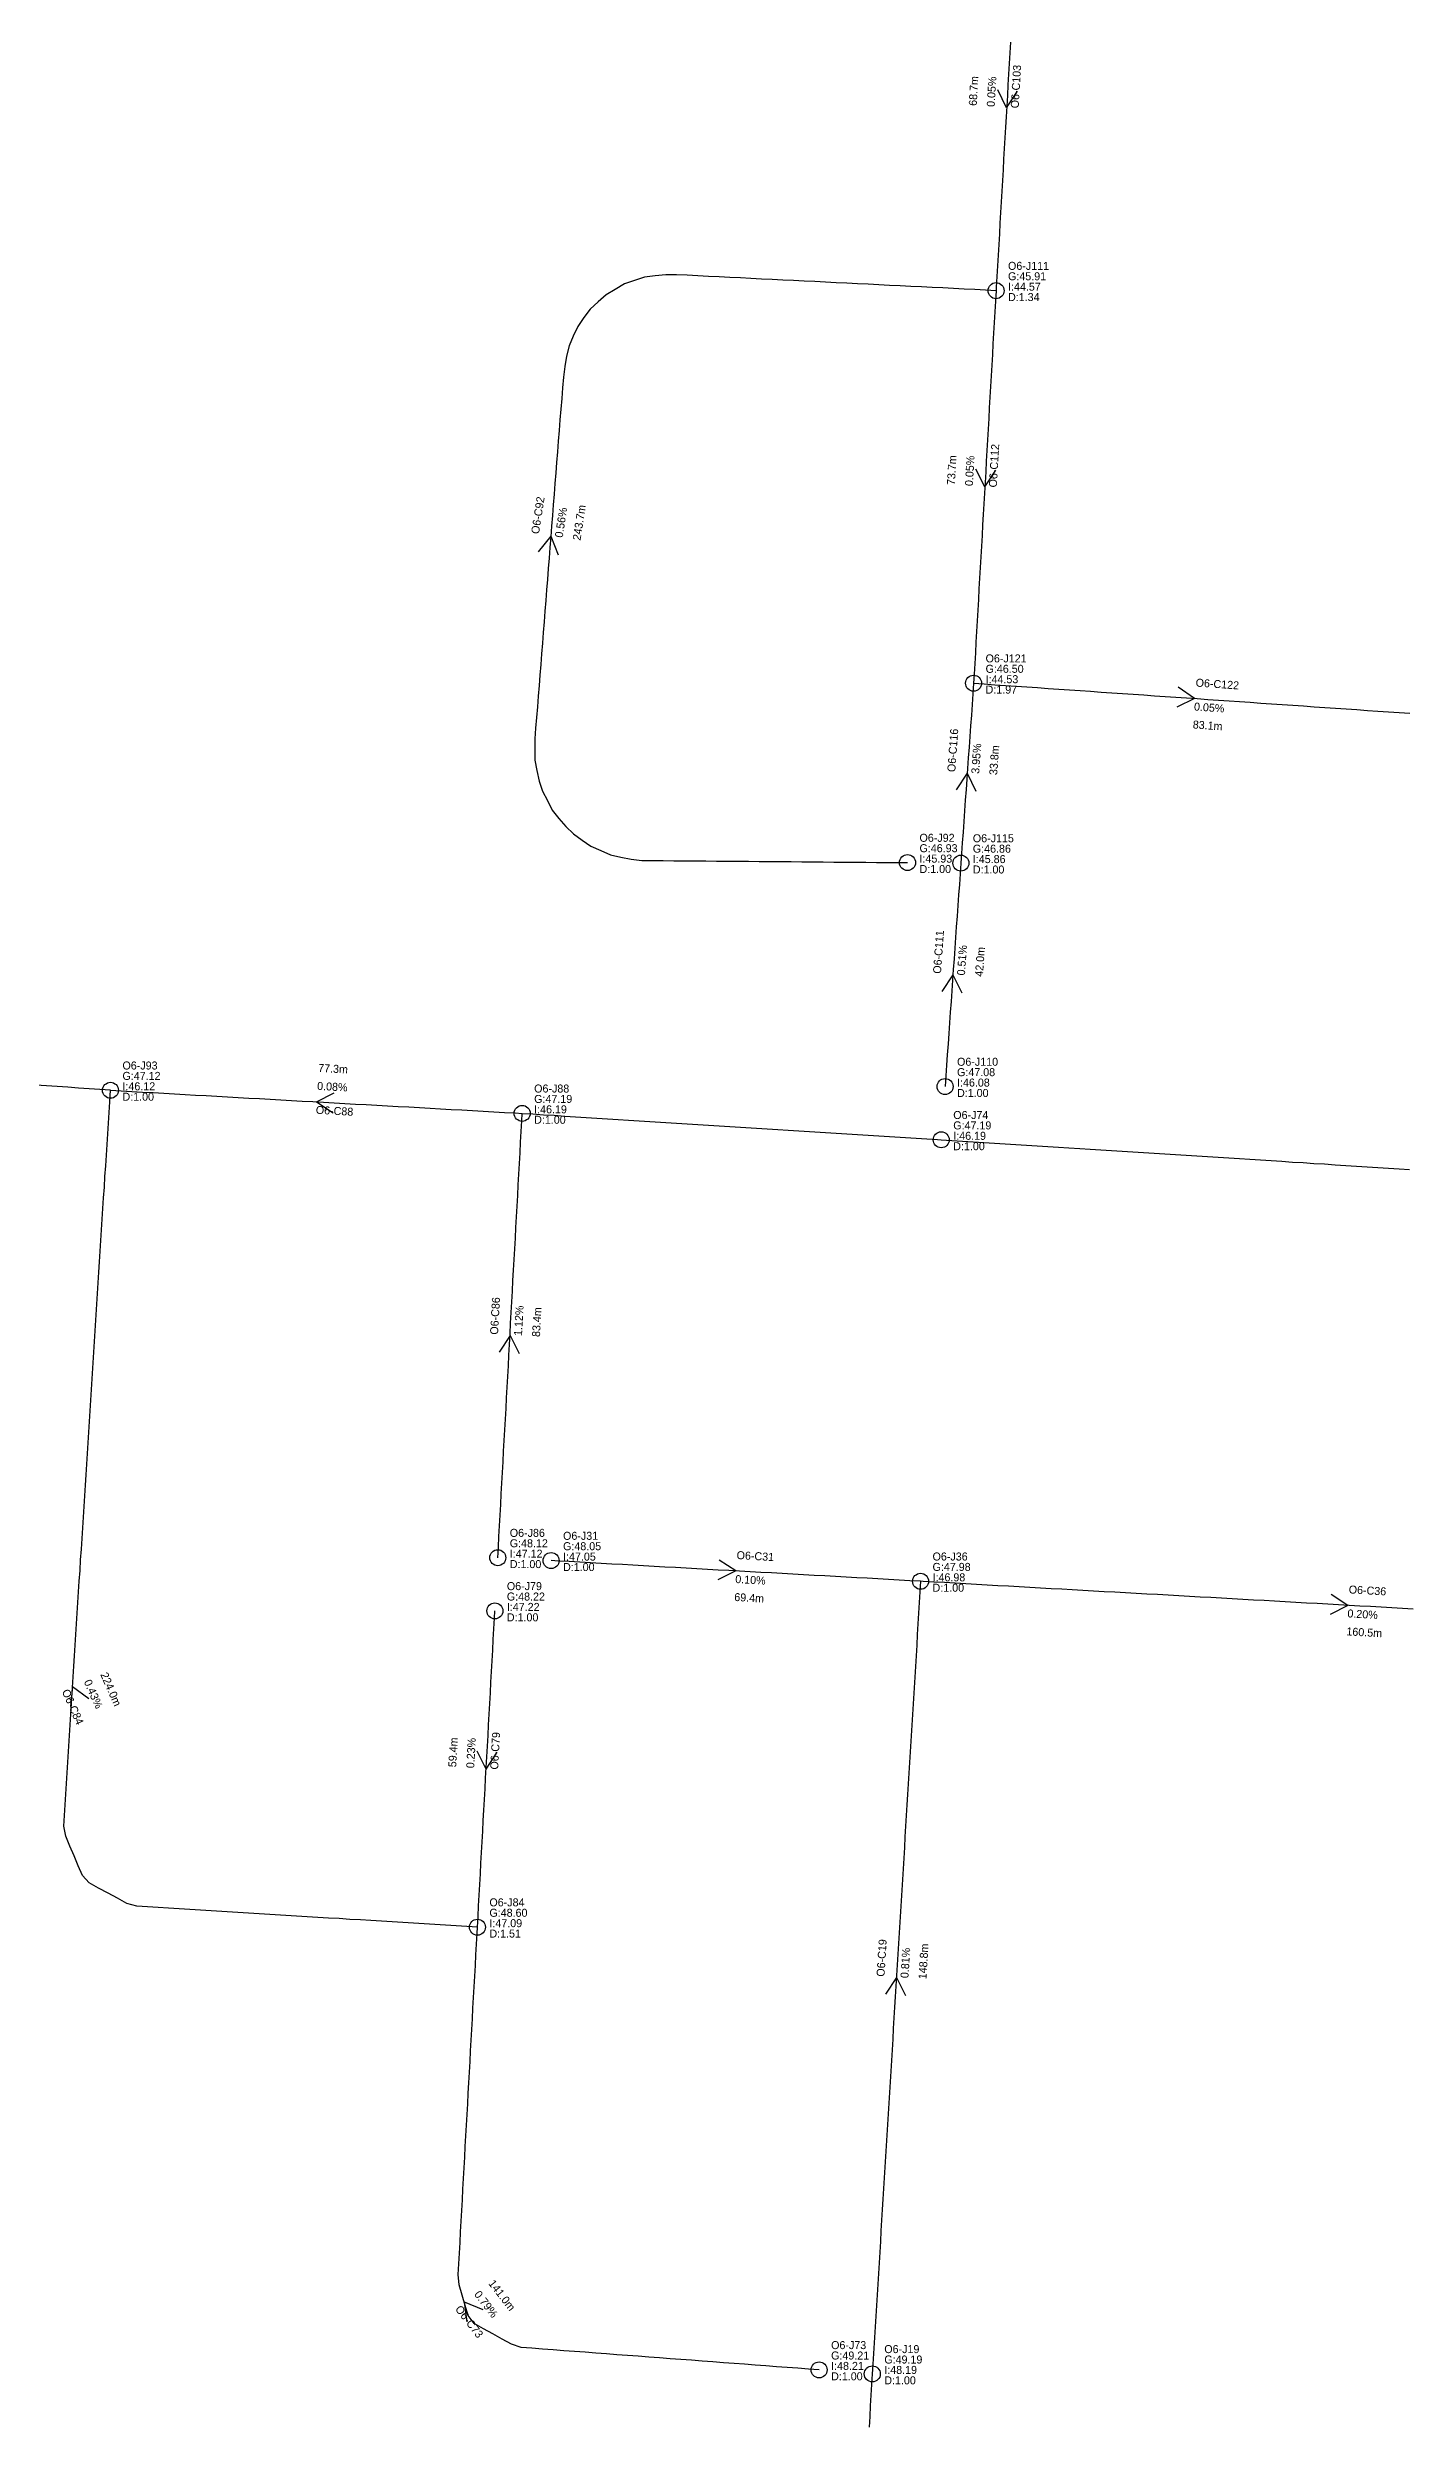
# Model space of a CAD drawing. Header units: metres. Extents: x 607160 to 610559, y 2613470 to 2618337.
# Drawn here: x 608638.2 to 608893, y 2614245.5 to 2614690.5 of the extents above; entities that cross this region are included whole.
import ezdxf

# ---------------------------------------------------------------- set-up
doc = ezdxf.new("R2010")
doc.units = ezdxf.units.M
for name, color, linetype in [('SW-DRAIN-LABELS', 3, 'Continuous'), ('SW-DRAIN-ORPHAN', 8, 'Continuous'), ('SW-DRAIN-SUB-06', 6, 'Continuous'), ('SW-JUNCTIONS', 7, 'Continuous')]:
    doc.layers.add(name, color=color, linetype=linetype)

msp = doc.modelspace()

# ---------------------------------------------------------------- linework, layer by layer
at = {"layer": 'SW-DRAIN-ORPHAN'}
msp.add_lwpolyline([(608727.19, 2614490.74), (608729.19, 2614490.62), (608731.19, 2614490.49), (608733.18, 2614490.37), (608735.18, 2614490.24), (608737.17, 2614490.11), (608739.17, 2614489.99), (608741.17, 2614489.86), (608743.16, 2614489.74), (608745.16, 2614489.61), (608747.15, 2614489.48), (608749.15, 2614489.36), (608751.15, 2614489.23), (608753.14, 2614489.11), (608755.14, 2614488.98), (608757.13, 2614488.85), (608759.13, 2614488.73), (608761.13, 2614488.6), (608763.12, 2614488.48), (608765.12, 2614488.35), (608767.11, 2614488.22), (608769.11, 2614488.1), (608771.11, 2614487.97), (608773.1, 2614487.85), (608775.1, 2614487.72), (608777.09, 2614487.59), (608779.09, 2614487.47), (608781.09, 2614487.34), (608783.08, 2614487.22), (608785.08, 2614487.09), (608787.07, 2614486.96), (608789.07, 2614486.84), (608791.07, 2614486.71), (608793.06, 2614486.59), (608795.06, 2614486.46), (608797.05, 2614486.33), (608799.05, 2614486.21), (608801.05, 2614486.08), (608803.04, 2614485.96), (608805.04, 2614485.83), (608805.77, 2614485.78)], dxfattribs=at)
at = {"layer": 'SW-DRAIN-SUB-06'}
for p, q in [((608818.03, 2614679.23), (608816.35, 2614682.58)), ((608818.03, 2614679.23), (608820.09, 2614682.36)), ((608813.93, 2614608.16), (608812.25, 2614611.51)), ((608813.93, 2614608.16), (608815.99, 2614611.3)), ((608732.56, 2614598.92), (608730.21, 2614595.99)), ((608732.56, 2614598.92), (608733.92, 2614595.42)), ((608853.28, 2614568.51), (608850.16, 2614570.6)), ((608853.28, 2614568.51), (608849.91, 2614566.86)), ((608810.64, 2614554.51), (608808.54, 2614551.4)), ((608810.64, 2614554.51), (608812.28, 2614551.14)), ((608807.96, 2614516.71), (608805.86, 2614513.6)), ((608807.96, 2614516.71), (608809.6, 2614513.33)), ((608688.6, 2614492.9), (608691.94, 2614494.59)), ((608688.6, 2614492.9), (608691.73, 2614490.85)), ((608724.91, 2614449.1), (608722.86, 2614445.96)), ((608724.91, 2614449.1), (608726.6, 2614445.75)), ((608767.25, 2614404.96), (608763.9, 2614403.27)), ((608767.25, 2614404.96), (608764.11, 2614407.01)), ((608882.01, 2614398.51), (608878.87, 2614400.57)), ((608882.01, 2614398.51), (608878.66, 2614396.82)), ((608642.91, 2614383.3), (608642.49, 2614379.57)), ((608642.91, 2614383.3), (608645.93, 2614381.08)), ((608720.44, 2614367.83), (608718.74, 2614371.17)), ((608720.44, 2614367.83), (608722.49, 2614370.97)), ((608797.36, 2614328.74), (608795.29, 2614325.61)), ((608797.36, 2614328.74), (608799.04, 2614325.38)), ((608716.32, 2614267.95), (608719.79, 2614266.52)), ((608716.32, 2614267.95), (608716.82, 2614264.23))]:
    msp.add_line(p, q, dxfattribs=at)
for points in [[(608818.75, 2614691.54), (608818.63, 2614689.54), (608818.51, 2614687.55), (608818.4, 2614685.55), (608818.28, 2614683.55), (608818.17, 2614681.56), (608818.05, 2614679.56), (608817.93, 2614677.56), (608817.82, 2614675.57), (608817.7, 2614673.57), (608817.58, 2614671.57), (608817.47, 2614669.58), (608817.35, 2614667.58), (608817.24, 2614665.58), (608817.12, 2614663.59), (608817, 2614661.59), (608816.89, 2614659.59), (608816.77, 2614657.6), (608816.66, 2614655.6), (608816.54, 2614653.6), (608816.42, 2614651.61), (608816.31, 2614649.61), (608816.19, 2614647.61), (608816.08, 2614645.62), (608816.04, 2614644.95)], [(608816.04, 2614644.95), (608814.04, 2614645.05), (608812.04, 2614645.15), (608810.04, 2614645.25), (608808.05, 2614645.35), (608806.05, 2614645.45), (608804.05, 2614645.55), (608802.05, 2614645.65), (608800.06, 2614645.75), (608798.06, 2614645.85), (608796.06, 2614645.94), (608794.06, 2614646.04), (608792.07, 2614646.14), (608790.07, 2614646.24), (608788.07, 2614646.34), (608786.07, 2614646.44), (608784.08, 2614646.54), (608782.08, 2614646.64), (608780.08, 2614646.74), (608778.08, 2614646.84), (608776.09, 2614646.94), (608774.09, 2614647.03), (608772.09, 2614647.13), (608770.09, 2614647.23), (608768.1, 2614647.33), (608766.1, 2614647.43), (608764.1, 2614647.53), (608762.1, 2614647.63), (608760.11, 2614647.73), (608758.11, 2614647.83), (608756.11, 2614647.93), (608754.11, 2614647.94), (608752.12, 2614647.75), (608750.15, 2614647.48), (608748.25, 2614646.86), (608746.36, 2614646.21), (608744.63, 2614645.2), (608742.91, 2614644.19), (608741.43, 2614642.85), (608739.96, 2614641.49), (608738.77, 2614639.89), (608737.62, 2614638.25), (608736.76, 2614636.45), (608736, 2614634.6), (608735.51, 2614632.68), (608735.16, 2614630.71), (608734.91, 2614628.73), (608734.76, 2614626.73), (608734.6, 2614624.74), (608734.44, 2614622.74), (608734.28, 2614620.75), (608734.13, 2614618.76), (608733.97, 2614616.76), (608733.81, 2614614.77), (608733.65, 2614612.77), (608733.5, 2614610.78), (608733.34, 2614608.79), (608733.18, 2614606.79), (608733.03, 2614604.8), (608732.87, 2614602.81), (608732.71, 2614600.81), (608732.55, 2614598.82), (608732.4, 2614596.82), (608732.24, 2614594.83), (608732.08, 2614592.84), (608731.92, 2614590.84), (608731.77, 2614588.85), (608731.61, 2614586.86), (608731.45, 2614584.86), (608731.29, 2614582.87), (608731.14, 2614580.87), (608730.98, 2614578.88), (608730.82, 2614576.89), (608730.66, 2614574.89), (608730.51, 2614572.9), (608730.35, 2614570.91), (608730.19, 2614568.91), (608730.04, 2614566.92), (608729.88, 2614564.92), (608729.72, 2614562.93), (608729.59, 2614560.94), (608729.59, 2614558.94), (608729.59, 2614556.94), (608729.94, 2614554.98), (608730.4, 2614553.03), (608731.03, 2614551.14), (608731.92, 2614549.36), (608732.82, 2614547.57), (608734.09, 2614546.03), (608735.37, 2614544.49), (608736.84, 2614543.15), (608738.44, 2614541.94), (608740.08, 2614540.82), (608741.91, 2614540.01), (608743.74, 2614539.2), (608745.68, 2614538.74), (608747.64, 2614538.38), (608749.62, 2614538.15), (608751.62, 2614538.13), (608753.62, 2614538.11), (608755.62, 2614538.1), (608757.62, 2614538.08), (608759.62, 2614538.06), (608761.62, 2614538.05), (608763.62, 2614538.03), (608765.62, 2614538.02), (608767.62, 2614538), (608769.62, 2614537.98), (608771.62, 2614537.97), (608773.62, 2614537.95), (608775.62, 2614537.93), (608777.62, 2614537.92), (608779.62, 2614537.9), (608781.62, 2614537.88), (608783.62, 2614537.87), (608785.62, 2614537.85), (608787.62, 2614537.83), (608789.62, 2614537.82), (608791.62, 2614537.8), (608793.62, 2614537.78), (608795.62, 2614537.77), (608797.62, 2614537.75), (608799.44, 2614537.74)], [(608816.04, 2614644.95), (608815.92, 2614642.96), (608815.81, 2614640.96), (608815.69, 2614638.96), (608815.58, 2614636.97), (608815.47, 2614634.97), (608815.35, 2614632.97), (608815.24, 2614630.98), (608815.12, 2614628.98), (608815.01, 2614626.98), (608814.9, 2614624.99), (608814.78, 2614622.99), (608814.67, 2614620.99), (608814.55, 2614619), (608814.44, 2614617), (608814.33, 2614615), (608814.21, 2614613.01), (608814.1, 2614611.01), (608813.98, 2614609.01), (608813.87, 2614607.02), (608813.76, 2614605.02), (608813.64, 2614603.02), (608813.53, 2614601.03), (608813.41, 2614599.03), (608813.3, 2614597.03), (608813.18, 2614595.04), (608813.07, 2614593.04), (608812.96, 2614591.04), (608812.84, 2614589.05), (608812.73, 2614587.05), (608812.61, 2614585.05), (608812.5, 2614583.06), (608812.39, 2614581.06), (608812.27, 2614579.06), (608812.16, 2614577.07), (608812.04, 2614575.07), (608811.93, 2614573.07), (608811.83, 2614571.37)], [(608811.83, 2614571.37), (608811.69, 2614569.37), (608811.55, 2614567.38), (608811.41, 2614565.38), (608811.27, 2614563.39), (608811.13, 2614561.39), (608810.98, 2614559.4), (608810.84, 2614557.4), (608810.7, 2614555.41), (608810.56, 2614553.41), (608810.42, 2614551.42), (608810.28, 2614549.42), (608810.14, 2614547.43), (608809.99, 2614545.43), (608809.85, 2614543.44), (608809.71, 2614541.44), (608809.57, 2614539.45), (608809.44, 2614537.65)], [(608811.83, 2614571.37), (608813.83, 2614571.23), (608815.82, 2614571.09), (608817.82, 2614570.95), (608819.81, 2614570.82), (608821.81, 2614570.68), (608823.8, 2614570.54), (608825.8, 2614570.4), (608827.79, 2614570.27), (608829.79, 2614570.13), (608831.79, 2614569.99), (608833.78, 2614569.85), (608835.78, 2614569.72), (608837.77, 2614569.58), (608839.77, 2614569.44), (608841.76, 2614569.3), (608843.76, 2614569.17), (608845.75, 2614569.03), (608847.75, 2614568.89), (608849.74, 2614568.75), (608851.74, 2614568.62), (608853.73, 2614568.48), (608855.73, 2614568.34), (608857.72, 2614568.2), (608859.72, 2614568.06), (608861.71, 2614567.93), (608863.71, 2614567.79), (608865.7, 2614567.65), (608867.7, 2614567.51), (608869.7, 2614567.38), (608871.69, 2614567.24), (608873.69, 2614567.1), (608875.68, 2614566.96), (608877.68, 2614566.83), (608879.67, 2614566.69), (608881.67, 2614566.55), (608883.66, 2614566.41), (608885.66, 2614566.28), (608887.65, 2614566.14), (608889.65, 2614566), (608891.64, 2614565.86), (608893.64, 2614565.73)], [(608809.44, 2614537.65), (608809.3, 2614535.66), (608809.16, 2614533.66), (608809.02, 2614531.67), (608808.88, 2614529.67), (608808.74, 2614527.68), (608808.59, 2614525.68), (608808.45, 2614523.69), (608808.31, 2614521.69), (608808.17, 2614519.7), (608808.03, 2614517.7), (608807.89, 2614515.71), (608807.75, 2614513.71), (608807.61, 2614511.72), (608807.46, 2614509.72), (608807.32, 2614507.73), (608807.18, 2614505.73), (608807.04, 2614503.74), (608806.9, 2614501.74), (608806.76, 2614499.75), (608806.62, 2614497.75), (608806.48, 2614495.76), (608806.48, 2614495.76)], [(608650, 2614495.06), (608648, 2614495.2), (608646.01, 2614495.35), (608644.01, 2614495.49), (608642.02, 2614495.63), (608640.02, 2614495.77), (608638.03, 2614495.91), (608636.03, 2614496.05), (608634.04, 2614496.19), (608632.04, 2614496.34), (608630.05, 2614496.48), (608628.05, 2614496.62), (608626.06, 2614496.76), (608624.06, 2614496.9), (608622.07, 2614497.04), (608620.07, 2614497.18), (608618.08, 2614497.32), (608616.08, 2614497.47), (608614.09, 2614497.61), (608612.09, 2614497.75), (608610.1, 2614497.89), (608608.1, 2614498.03), (608607.01, 2614498.11)], [(608718.8, 2614338.19), (608716.81, 2614338.31), (608714.81, 2614338.43), (608712.81, 2614338.56), (608710.82, 2614338.68), (608708.82, 2614338.8), (608706.83, 2614338.93), (608704.83, 2614339.05), (608702.83, 2614339.17), (608700.84, 2614339.29), (608698.84, 2614339.42), (608696.85, 2614339.54), (608694.85, 2614339.66), (608692.85, 2614339.79), (608690.86, 2614339.91), (608688.86, 2614340.03), (608686.86, 2614340.16), (608684.87, 2614340.28), (608682.87, 2614340.4), (608680.88, 2614340.52), (608678.88, 2614340.65), (608676.88, 2614340.77), (608674.89, 2614340.89), (608672.89, 2614341.02), (608670.89, 2614341.14), (608668.9, 2614341.26), (608666.9, 2614341.39), (608664.91, 2614341.51), (608662.91, 2614341.63), (608660.91, 2614341.75), (608658.92, 2614341.88), (608656.92, 2614342), (608654.92, 2614342.12), (608653.04, 2614342.65), (608651.29, 2614343.61), (608649.54, 2614344.57), (608647.78, 2614345.53), (608646.03, 2614346.5), (608644.73, 2614347.86), (608643.95, 2614349.71), (608643.17, 2614351.55), (608642.39, 2614353.39), (608641.61, 2614355.23), (608641.25, 2614357.15), (608641.37, 2614359.14), (608641.5, 2614361.14), (608641.63, 2614363.13), (608641.75, 2614365.13), (608641.88, 2614367.13), (608642.01, 2614369.12), (608642.13, 2614371.12), (608642.26, 2614373.11), (608642.39, 2614375.11), (608642.51, 2614377.11), (608642.64, 2614379.1), (608642.77, 2614381.1), (608642.89, 2614383.09), (608643.02, 2614385.09), (608643.15, 2614387.09), (608643.27, 2614389.08), (608643.4, 2614391.08), (608643.53, 2614393.07), (608643.65, 2614395.07), (608643.78, 2614397.07), (608643.91, 2614399.06), (608644.03, 2614401.06), (608644.16, 2614403.05), (608644.29, 2614405.05), (608644.41, 2614407.05), (608644.54, 2614409.04), (608644.67, 2614411.04), (608644.79, 2614413.03), (608644.92, 2614415.03), (608645.05, 2614417.03), (608645.17, 2614419.02), (608645.3, 2614421.02), (608645.43, 2614423.01), (608645.55, 2614425.01), (608645.68, 2614427.01), (608645.81, 2614429), (608645.93, 2614431), (608646.06, 2614432.99), (608646.19, 2614434.99), (608646.31, 2614436.99), (608646.44, 2614438.98), (608646.57, 2614440.98), (608646.69, 2614442.97), (608646.82, 2614444.97), (608646.95, 2614446.97), (608647.07, 2614448.96), (608647.2, 2614450.96), (608647.33, 2614452.95), (608647.45, 2614454.95), (608647.58, 2614456.95), (608647.71, 2614458.94), (608647.83, 2614460.94), (608647.96, 2614462.93), (608648.09, 2614464.93), (608648.21, 2614466.93), (608648.34, 2614468.92), (608648.47, 2614470.92), (608648.59, 2614472.91), (608648.72, 2614474.91), (608648.85, 2614476.9), (608648.97, 2614478.9), (608649.1, 2614480.9), (608649.23, 2614482.89), (608649.35, 2614484.89), (608649.48, 2614486.88), (608649.61, 2614488.88), (608649.73, 2614490.88), (608649.86, 2614492.87), (608650, 2614495.06)], [(608650, 2614495.06), (608652, 2614494.95), (608653.99, 2614494.84), (608655.99, 2614494.73), (608657.99, 2614494.62), (608659.98, 2614494.5), (608661.98, 2614494.39), (608663.98, 2614494.28), (608665.97, 2614494.17), (608667.97, 2614494.06), (608669.97, 2614493.95), (608671.97, 2614493.83), (608673.96, 2614493.72), (608675.96, 2614493.61), (608677.96, 2614493.5), (608679.95, 2614493.39), (608681.95, 2614493.28), (608683.95, 2614493.16), (608685.94, 2614493.05), (608687.94, 2614492.94), (608689.94, 2614492.83), (608691.93, 2614492.72), (608693.93, 2614492.61), (608695.93, 2614492.49), (608697.92, 2614492.38), (608699.92, 2614492.27), (608701.92, 2614492.16), (608703.92, 2614492.05), (608705.91, 2614491.94), (608707.91, 2614491.82), (608709.91, 2614491.71), (608711.9, 2614491.6), (608713.9, 2614491.49), (608715.9, 2614491.38), (608717.89, 2614491.27), (608719.89, 2614491.15), (608721.89, 2614491.04), (608723.88, 2614490.93), (608725.88, 2614490.82), (608727.19, 2614490.74)], [(608722.62, 2614407.45), (608722.73, 2614409.45), (608722.84, 2614411.45), (608722.95, 2614413.45), (608723.06, 2614415.44), (608723.17, 2614417.44), (608723.28, 2614419.44), (608723.39, 2614421.43), (608723.5, 2614423.43), (608723.61, 2614425.43), (608723.72, 2614427.42), (608723.83, 2614429.42), (608723.94, 2614431.42), (608724.05, 2614433.42), (608724.16, 2614435.41), (608724.27, 2614437.41), (608724.38, 2614439.41), (608724.49, 2614441.4), (608724.6, 2614443.4), (608724.7, 2614445.4), (608724.81, 2614447.39), (608724.92, 2614449.39), (608725.03, 2614451.39), (608725.14, 2614453.39), (608725.25, 2614455.38), (608725.36, 2614457.38), (608725.47, 2614459.38), (608725.58, 2614461.37), (608725.69, 2614463.37), (608725.8, 2614465.37), (608725.91, 2614467.36), (608726.02, 2614469.36), (608726.13, 2614471.36), (608726.24, 2614473.36), (608726.35, 2614475.35), (608726.46, 2614477.35), (608726.57, 2614479.35), (608726.68, 2614481.34), (608726.79, 2614483.34), (608726.9, 2614485.34), (608727.01, 2614487.33), (608727.12, 2614489.33), (608727.19, 2614490.74)], [(608805.77, 2614485.78), (608807.77, 2614485.66), (608809.76, 2614485.53), (608811.76, 2614485.41), (608813.75, 2614485.28), (608815.75, 2614485.15), (608817.75, 2614485.03), (608819.74, 2614484.9), (608821.74, 2614484.78), (608823.73, 2614484.65), (608825.73, 2614484.52), (608827.73, 2614484.4), (608829.72, 2614484.27), (608831.72, 2614484.15), (608833.71, 2614484.02), (608835.71, 2614483.89), (608837.71, 2614483.77), (608839.7, 2614483.64), (608841.7, 2614483.51), (608843.69, 2614483.39), (608845.69, 2614483.26), (608847.69, 2614483.14), (608849.68, 2614483.01), (608851.68, 2614482.88), (608853.67, 2614482.76), (608855.67, 2614482.63), (608857.67, 2614482.51), (608859.66, 2614482.38), (608861.66, 2614482.25), (608863.65, 2614482.13), (608865.65, 2614482), (608867.65, 2614481.88), (608869.64, 2614481.75), (608871.64, 2614481.62), (608873.63, 2614481.5), (608875.63, 2614481.37), (608877.63, 2614481.25), (608879.62, 2614481.12), (608881.62, 2614480.99), (608883.61, 2614480.87), (608885.61, 2614480.74), (608887.61, 2614480.62), (608889.6, 2614480.49), (608891.6, 2614480.36), (608893.59, 2614480.24)], [(608801.89, 2614403.02), (608799.89, 2614403.13), (608797.89, 2614403.24), (608795.9, 2614403.35), (608793.9, 2614403.47), (608791.9, 2614403.58), (608789.91, 2614403.69), (608787.91, 2614403.8), (608785.91, 2614403.91), (608783.92, 2614404.02), (608781.92, 2614404.14), (608779.92, 2614404.25), (608777.93, 2614404.36), (608775.93, 2614404.47), (608773.93, 2614404.58), (608771.94, 2614404.69), (608769.94, 2614404.81), (608767.94, 2614404.92), (608765.94, 2614405.03), (608763.95, 2614405.14), (608761.95, 2614405.25), (608759.95, 2614405.37), (608757.96, 2614405.48), (608755.96, 2614405.59), (608753.96, 2614405.7), (608751.97, 2614405.81), (608749.97, 2614405.92), (608747.97, 2614406.04), (608745.98, 2614406.15), (608743.98, 2614406.26), (608741.98, 2614406.37), (608739.99, 2614406.48), (608737.99, 2614406.59), (608735.99, 2614406.71), (608733.99, 2614406.82), (608732.61, 2614406.9)], [(608801.89, 2614403.02), (608801.77, 2614401.02), (608801.65, 2614399.03), (608801.52, 2614397.03), (608801.4, 2614395.03), (608801.28, 2614393.04), (608801.16, 2614391.04), (608801.04, 2614389.04), (608800.92, 2614387.05), (608800.79, 2614385.05), (608800.67, 2614383.06), (608800.55, 2614381.06), (608800.43, 2614379.06), (608800.31, 2614377.07), (608800.19, 2614375.07), (608800.06, 2614373.07), (608799.94, 2614371.08), (608799.82, 2614369.08), (608799.7, 2614367.09), (608799.58, 2614365.09), (608799.46, 2614363.09), (608799.33, 2614361.1), (608799.21, 2614359.1), (608799.09, 2614357.1), (608798.97, 2614355.11), (608798.85, 2614353.11), (608798.73, 2614351.12), (608798.6, 2614349.12), (608798.48, 2614347.12), (608798.36, 2614345.13), (608798.24, 2614343.13), (608798.12, 2614341.13), (608798, 2614339.14), (608797.87, 2614337.14), (608797.75, 2614335.14), (608797.63, 2614333.15), (608797.51, 2614331.15), (608797.39, 2614329.16), (608797.27, 2614327.16), (608797.15, 2614325.16), (608797.02, 2614323.17), (608796.9, 2614321.17), (608796.78, 2614319.17), (608796.66, 2614317.18), (608796.54, 2614315.18), (608796.42, 2614313.19), (608796.29, 2614311.19), (608796.17, 2614309.19), (608796.05, 2614307.2), (608795.93, 2614305.2), (608795.81, 2614303.2), (608795.69, 2614301.21), (608795.56, 2614299.21), (608795.44, 2614297.21), (608795.32, 2614295.22), (608795.2, 2614293.22), (608795.08, 2614291.23), (608794.96, 2614289.23), (608794.83, 2614287.23), (608794.71, 2614285.24), (608794.59, 2614283.24), (608794.47, 2614281.24), (608794.35, 2614279.25), (608794.23, 2614277.25), (608794.1, 2614275.26), (608793.98, 2614273.26), (608793.86, 2614271.26), (608793.74, 2614269.27), (608793.62, 2614267.27), (608793.5, 2614265.27), (608793.37, 2614263.28), (608793.25, 2614261.28), (608793.13, 2614259.29), (608793.01, 2614257.29), (608792.89, 2614255.29), (608792.84, 2614254.45)], [(608894.24, 2614397.82), (608892.25, 2614397.94), (608890.25, 2614398.05), (608888.25, 2614398.16), (608886.26, 2614398.27), (608884.26, 2614398.39), (608882.26, 2614398.5), (608880.27, 2614398.61), (608878.27, 2614398.72), (608876.27, 2614398.84), (608874.27, 2614398.95), (608872.28, 2614399.06), (608870.28, 2614399.17), (608868.28, 2614399.28), (608866.29, 2614399.4), (608864.29, 2614399.51), (608862.29, 2614399.62), (608860.3, 2614399.73), (608858.3, 2614399.85), (608856.3, 2614399.96), (608854.31, 2614400.07), (608852.31, 2614400.18), (608850.31, 2614400.3), (608848.32, 2614400.41), (608846.32, 2614400.52), (608844.32, 2614400.63), (608842.33, 2614400.74), (608840.33, 2614400.86), (608838.33, 2614400.97), (608836.33, 2614401.08), (608834.34, 2614401.19), (608832.34, 2614401.31), (608830.34, 2614401.42), (608828.35, 2614401.53), (608826.35, 2614401.64), (608824.35, 2614401.76), (608822.36, 2614401.87), (608820.36, 2614401.98), (608818.36, 2614402.09), (608816.37, 2614402.2), (608814.37, 2614402.32), (608812.37, 2614402.43), (608810.38, 2614402.54), (608808.38, 2614402.65), (608806.38, 2614402.77), (608804.39, 2614402.88), (608802.39, 2614402.99), (608801.89, 2614403.02)], [(608718.8, 2614338.19), (608718.91, 2614340.18), (608719.02, 2614342.18), (608719.13, 2614344.18), (608719.24, 2614346.18), (608719.35, 2614348.17), (608719.46, 2614350.17), (608719.57, 2614352.17), (608719.68, 2614354.16), (608719.79, 2614356.16), (608719.9, 2614358.16), (608720.01, 2614360.15), (608720.12, 2614362.15), (608720.23, 2614364.15), (608720.34, 2614366.15), (608720.46, 2614368.14), (608720.57, 2614370.14), (608720.68, 2614372.14), (608720.79, 2614374.13), (608720.9, 2614376.13), (608721.01, 2614378.13), (608721.12, 2614380.12), (608721.23, 2614382.12), (608721.34, 2614384.12), (608721.45, 2614386.11), (608721.56, 2614388.11), (608721.67, 2614390.11), (608721.78, 2614392.11), (608721.89, 2614394.1), (608722, 2614396.1), (608722.07, 2614397.47)], [(608782.87, 2614255.2), (608782.87, 2614255.2), (608780.87, 2614255.35), (608778.88, 2614255.5), (608776.88, 2614255.65), (608774.89, 2614255.8), (608772.89, 2614255.95), (608770.9, 2614256.1), (608768.9, 2614256.25), (608766.91, 2614256.4), (608764.92, 2614256.55), (608762.92, 2614256.7), (608760.93, 2614256.85), (608758.93, 2614257), (608756.94, 2614257.15), (608754.94, 2614257.3), (608752.95, 2614257.45), (608750.95, 2614257.6), (608748.96, 2614257.75), (608746.97, 2614257.9), (608744.97, 2614258.05), (608742.98, 2614258.2), (608740.98, 2614258.35), (608738.99, 2614258.5), (608736.99, 2614258.65), (608735, 2614258.8), (608733.01, 2614258.95), (608731.01, 2614259.1), (608729.02, 2614259.25), (608727.02, 2614259.4), (608725.17, 2614260.02), (608723.42, 2614260.98), (608721.66, 2614261.95), (608719.91, 2614262.91), (608718.16, 2614263.88), (608717.08, 2614265.38), (608716.51, 2614267.3), (608715.94, 2614269.22), (608715.37, 2614271.13), (608715.21, 2614273.1), (608715.32, 2614275.1), (608715.43, 2614277.09), (608715.54, 2614279.09), (608715.65, 2614281.09), (608715.76, 2614283.08), (608715.87, 2614285.08), (608715.98, 2614287.08), (608716.09, 2614289.07), (608716.2, 2614291.07), (608716.31, 2614293.07), (608716.42, 2614295.07), (608716.53, 2614297.06), (608716.64, 2614299.06), (608716.75, 2614301.06), (608716.86, 2614303.05), (608716.98, 2614305.05), (608717.09, 2614307.05), (608717.2, 2614309.04), (608717.31, 2614311.04), (608717.42, 2614313.04), (608717.53, 2614315.03), (608717.64, 2614317.03), (608717.75, 2614319.03), (608717.86, 2614321.03), (608717.97, 2614323.02), (608718.08, 2614325.02), (608718.19, 2614327.02), (608718.3, 2614329.01), (608718.41, 2614331.01), (608718.52, 2614333.01), (608718.63, 2614335), (608718.74, 2614337), (608718.8, 2614338.19)], [(608792.84, 2614254.45), (608792.72, 2614252.46), (608792.59, 2614250.46), (608792.47, 2614248.47), (608792.35, 2614246.47), (608792.23, 2614244.47)]]:
    msp.add_lwpolyline(points, dxfattribs=at)
at = {"layer": 'SW-JUNCTIONS'}
for centre in [(608816.04, 2614644.95), (608811.83, 2614571.37), (608799.44, 2614537.74), (608809.44, 2614537.65), (608650, 2614495.06), (608806.48, 2614495.76), (608727.19, 2614490.74), (608805.77, 2614485.78), (608722.62, 2614407.45), (608732.61, 2614406.9), (608801.89, 2614403.02), (608722.07, 2614397.47), (608718.8, 2614338.19), (608782.87, 2614255.2), (608792.84, 2614254.45)]:
    msp.add_circle(centre, 1.5, dxfattribs=at)

# ---------------------------------------------------------------- texts
at = {"layer": 'SW-DRAIN-LABELS', "color": 2}
for s, rotation, p in [('68.7m', 86.6714, (608812.41, 2614679.56)), ('0.05%', 86.6714, (608815.78, 2614679.36)), ('73.7m', 86.7301, (608808.32, 2614608.48)), ('0.05%', 86.7301, (608811.69, 2614608.29)), ('243.7m', 81.202, (608738.12, 2614598.06)), ('0.56%', 81.202, (608734.78, 2614598.57)), ('0.05%', -3.944, (608853.12, 2614566.26)), ('83.1m', -3.944, (608852.89, 2614562.9)), ('3.95%', 85.9442, (608812.88, 2614554.35)), ('33.8m', 85.9442, (608816.25, 2614554.11)), ('0.51%', 85.9498, (608810.2, 2614516.55)), ('42.0m', 85.9498, (608813.57, 2614516.31)), ('77.3m', -3.202, (608688.91, 2614498.52)), ('0.08%', -3.202, (608688.72, 2614495.15)), ('1.12%', 86.8587, (608727.15, 2614448.98)), ('83.4m', 86.8587, (608730.52, 2614448.79)), ('69.4m', -3.2028, (608766.93, 2614399.34)), ('0.10%', -3.2028, (608767.12, 2614402.71)), ('0.20%', -3.2188, (608881.89, 2614396.27)), ('160.5m', -3.2188, (608881.7, 2614392.9)), ('0.43%', -66.3183, (608644.97, 2614384.2)), ('224.0m', -66.3183, (608648.06, 2614385.56)), ('59.4m', 86.8443, (608714.82, 2614368.14)), ('0.23%', 86.8443, (608718.19, 2614367.95)), ('0.81%', 86.5135, (608799.61, 2614328.6)), ('148.8m', 86.5135, (608802.98, 2614328.39)), ('141.0m', -52.333, (608720.77, 2614271.38)), ('0.79%', -52.333, (608718.1, 2614269.32))]:
    msp.add_text(s, height=1.5, rotation=rotation, dxfattribs=at).set_placement(p)
at = {"layer": 'SW-DRAIN-LABELS', "color": 3}
for s, rotation, p in [('O6-C103', 86.6714, (608820.28, 2614679.1)), ('O6-C112', 86.7301, (608816.18, 2614608.03)), ('O6-C92', 81.202, (608730.34, 2614599.26)), ('O6-C122', -3.944, (608853.43, 2614570.75)), ('O6-C116', 85.9442, (608808.39, 2614554.67)), ('O6-C111', 85.9498, (608805.71, 2614516.87)), ('O6-C88', -3.202, (608688.47, 2614490.66)), ('O6-C86', 86.8587, (608722.66, 2614449.22)), ('O6-C31', -3.2028, (608767.37, 2614407.2)), ('O6-C36', -3.2188, (608882.14, 2614400.76)), ('O6-C84', -66.3183, (608640.85, 2614382.39)), ('O6-C79', 86.8443, (608722.68, 2614367.7)), ('O6-C19', 86.5135, (608795.12, 2614328.87)), ('O6-C73', -52.333, (608714.54, 2614266.57))]:
    msp.add_text(s, height=1.5, rotation=rotation, dxfattribs=at).set_placement(p)
at = {"layer": 'SW-DRAIN-LABELS', "color": 7}
for s, p in [('O6-J111', (608818.29, 2614648.85)), ('G:45.91', (608818.29, 2614646.9)), ('O6-J121', (608814.08, 2614575.27)), ('G:46.50', (608814.08, 2614573.32)), ('O6-J92', (608801.69, 2614541.64)), ('O6-J115', (608811.69, 2614541.55)), ('G:46.93', (608801.69, 2614539.69)), ('G:46.86', (608811.69, 2614539.6)), ('O6-J93', (608652.25, 2614498.96)), ('G:47.12', (608652.25, 2614497.01)), ('O6-J110', (608808.73, 2614499.66)), ('G:47.08', (608808.73, 2614497.71)), ('O6-J88', (608729.44, 2614494.64)), ('G:47.19', (608729.44, 2614492.69)), ('O6-J74', (608808.02, 2614489.68)), ('G:47.19', (608808.02, 2614487.73)), ('O6-J86', (608724.87, 2614411.35)), ('G:48.12', (608724.87, 2614409.4)), ('O6-J31', (608734.86, 2614410.8)), ('G:48.05', (608734.86, 2614408.85)), ('O6-J36', (608804.14, 2614406.92)), ('G:47.98', (608804.14, 2614404.97)), ('O6-J79', (608724.32, 2614401.37)), ('G:48.22', (608724.32, 2614399.42)), ('O6-J84', (608721.05, 2614342.09)), ('G:48.60', (608721.05, 2614340.14)), ('O6-J73', (608785.12, 2614259.1)), ('G:49.21', (608785.12, 2614257.15)), ('O6-J19', (608795.09, 2614258.35)), ('G:49.19', (608795.09, 2614256.4))]:
    msp.add_text(s, height=1.5, dxfattribs=at).set_placement(p)
at = {"layer": 'SW-DRAIN-LABELS', "color": 4}
for s, p in [('I:44.57', (608818.29, 2614644.95)), ('I:44.53', (608814.08, 2614571.37)), ('I:45.93', (608801.69, 2614537.74)), ('I:45.86', (608811.69, 2614537.65)), ('I:46.12', (608652.25, 2614495.06)), ('I:46.08', (608808.73, 2614495.76)), ('I:46.19', (608729.44, 2614490.74)), ('I:46.19', (608808.02, 2614485.78)), ('I:47.12', (608724.87, 2614407.45)), ('I:47.05', (608734.86, 2614406.9)), ('I:46.98', (608804.14, 2614403.02)), ('I:47.22', (608724.32, 2614397.47)), ('I:47.09', (608721.05, 2614338.19)), ('I:48.21', (608785.12, 2614255.2)), ('I:48.19', (608795.09, 2614254.45))]:
    msp.add_text(s, height=1.5, dxfattribs=at).set_placement(p)
at = {"layer": 'SW-DRAIN-LABELS', "color": 6}
for s, p in [('D:1.34', (608818.29, 2614643)), ('D:1.97', (608814.08, 2614569.42)), ('D:1.00', (608801.69, 2614535.79)), ('D:1.00', (608811.69, 2614535.7)), ('D:1.00', (608652.25, 2614493.11)), ('D:1.00', (608808.73, 2614493.81)), ('D:1.00', (608729.44, 2614488.79)), ('D:1.00', (608808.02, 2614483.83)), ('D:1.00', (608724.87, 2614405.5)), ('D:1.00', (608734.86, 2614404.95)), ('D:1.00', (608804.14, 2614401.07)), ('D:1.00', (608724.32, 2614395.52)), ('D:1.51', (608721.05, 2614336.24)), ('D:1.00', (608785.12, 2614253.25)), ('D:1.00', (608795.09, 2614252.5))]:
    msp.add_text(s, height=1.5, dxfattribs=at).set_placement(p)

doc.saveas('drawing.dxf')
